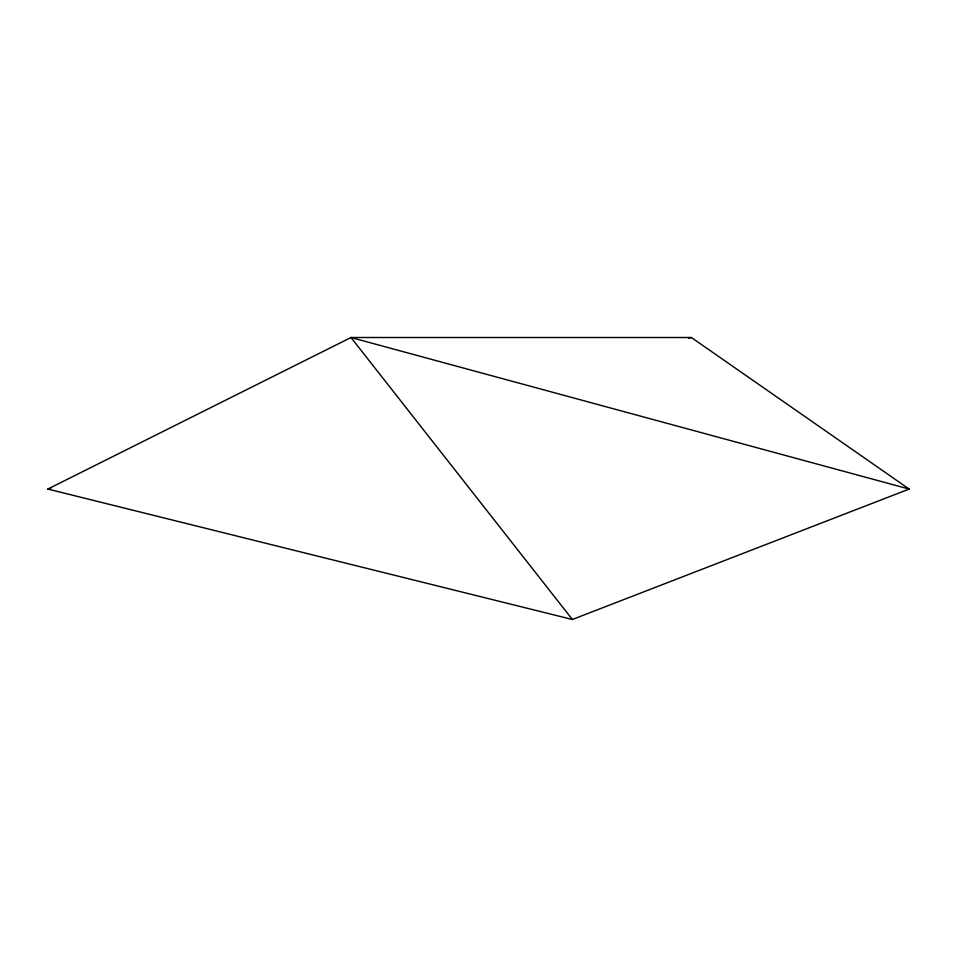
<?xml version="1.0" encoding="UTF-8"?>
<svg xmlns="http://www.w3.org/2000/svg" width="957" height="957" viewBox="0 0 957 957"><rect width="100%" height="100%" fill="white"/><g stroke="black" fill="none" stroke-linecap="round" stroke-linejoin="round"><path stroke-width="1.44" d="M47.85 489.063L350.992 337.51L691.361 337.51L909.15 489.063L572.382 619.49L47.85 489.063L50.757 488.381M688.454 338.192L691.361 337.51M909.15 489.063L350.992 337.51L572.382 619.49"/></g></svg>
